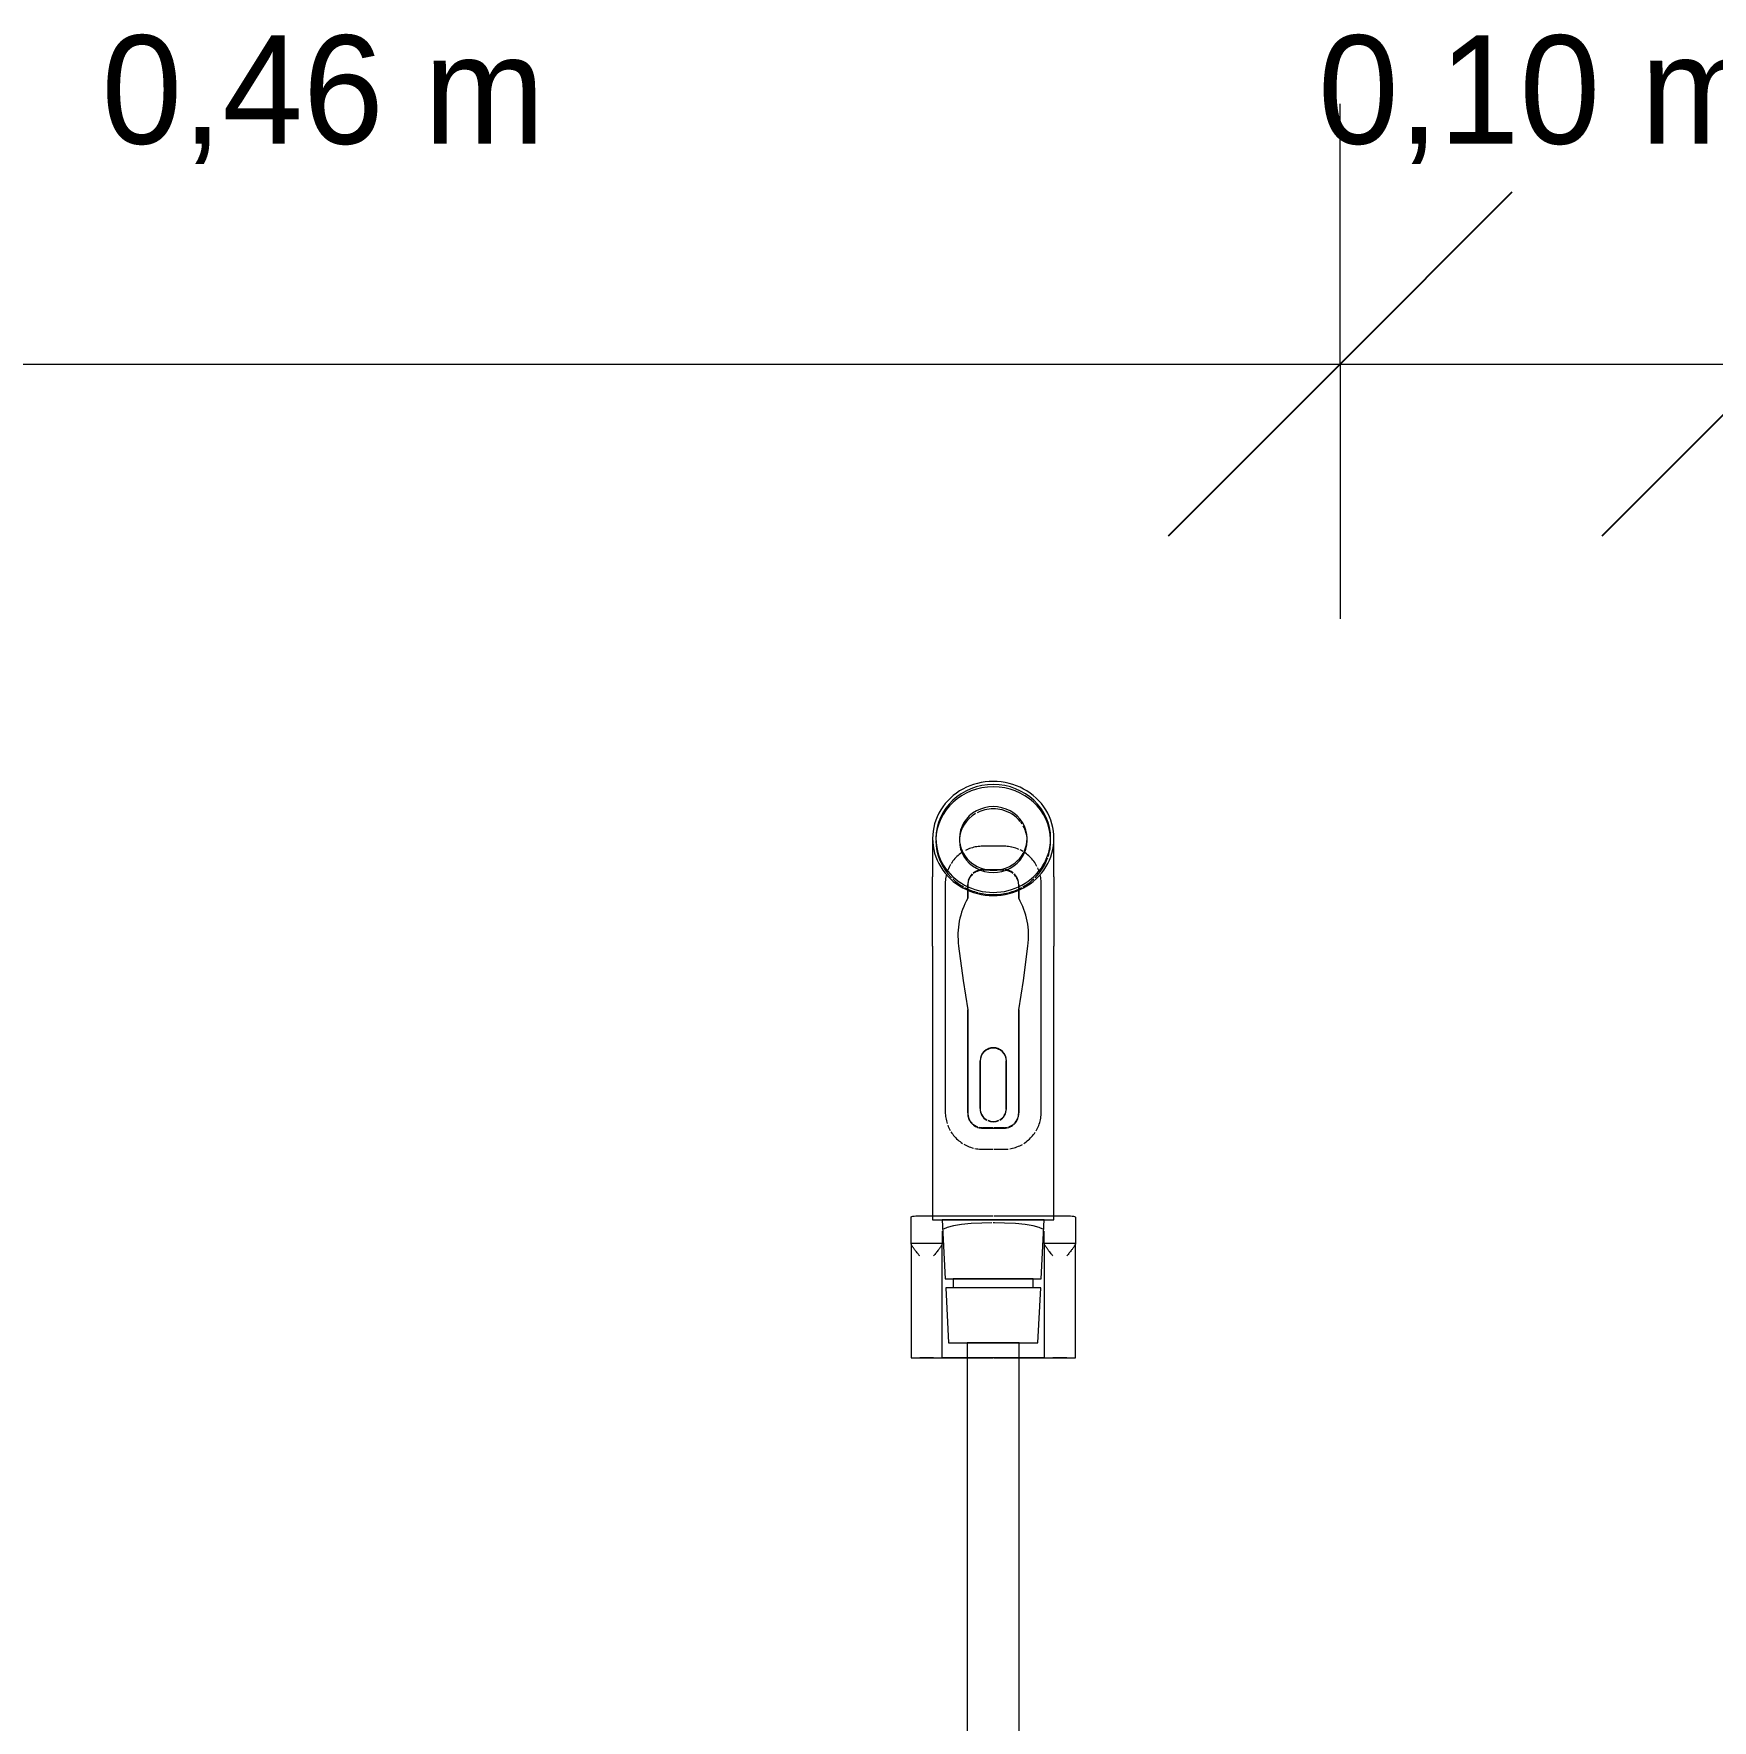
# Model space of a CAD drawing. Header units: metres. Extents: x -24.8 to 3.4, y -2.1 to 25.8.
# Drawn here: x -4.9634 to -4.5764, y 0.5846 to 0.9735 of the extents above; entities that cross this region are included whole.
import ezdxf

# ---------------------------------------------------------------- set-up
doc = ezdxf.new("R2010")
doc.units = ezdxf.units.M
for name, color, linetype, lineweight in [('A-ANNO-DIMS', 7, 'Continuous', 5), ('A-ANNO-DIMS-25', 7, 'Continuous', 5), ('P-SANR-FIXT', 7, 'Continuous', 5)]:
    doc.layers.add(name, color=color, linetype=linetype, lineweight=lineweight)
doc.styles.add('Century Gothic_4', font='GOTHIC.TTF', dxfattribs={"height": 0.025})
doc.dimstyles.new('Setores_1_mm_1', dxfattribs={"dimscale": 0.3048, "dimtxt": 0.026104, "dimasz": 0.260417, "dimexe": 0.19685, "dimexo": 0.123031, "dimgap": 0.143537, "dimtad": 1, "dimrnd": 0.01, "dimzin": 0, "dimdsep": 46, "dimtxsty": 'Century Gothic_4', "dimblk1": 'OBLIQUE', "dimblk2": 'OBLIQUE', "dimsah": 1, "dimcen": 0.09, "dimazin": 0, "dimtfac": 1, "dimtdec": 4, "dimtix": 1, "dimtmove": 0, "dimatfit": 3, "dimfxl": 1, "dimtvp": 1, "dimtolj": 1, "dimtzin": 0, "dimarcsym": 2})

# ---------------------------------------------------------------- blocks, each defined once
blk = doc.blocks.new('UT_Ducha higiênica - UT_Ducha higiênica-3628668-BB')
at = {"layer": 'P-SANR-FIXT'}
for p, q in [((-11.08307, 0.78793), (-11.08307, 0.77907)), ((-11.07689, 0.78793), (-11.07689, 0.78741)), ((-11.06126, 0.78741), (-11.06126, 0.78793)), ((-11.05507, 0.77907), (-11.05507, 0.78793)), ((-11.08307, 0.7631), (-11.08307, 0.7)), ((-11.05507, 0.7), (-11.05507, 0.7631)), ((-11.08803, 0.69464), (-11.08803, 0.70061)), ((-11.08603, 0.70094), (-11.08307, 0.70094)), ((-11.08307, 0.7), (-11.06907, 0.7)), ((-11.08085, 0.7), (-11.08014, 0.68639)), ((-11.06907, 0.7), (-11.05507, 0.7)), ((-11.05801, 0.68639), (-11.0573, 0.7)), ((-11.05507, 0.70094), (-11.05212, 0.70094)), ((-11.05012, 0.70061), (-11.05012, 0.69464)), ((-11.08085, 0.69738), (-11.08085, 0.69464)), ((-11.0573, 0.69464), (-11.0573, 0.69738)), ((-11.08803, 0.69464), (-11.08803, 0.69459)), ((-11.08803, 0.69453), (-11.08803, 0.66817)), ((-11.08085, 0.69459), (-11.08085, 0.69464)), ((-11.08085, 0.66817), (-11.08085, 0.69453)), ((-11.0573, 0.69464), (-11.0573, 0.69459)), ((-11.0573, 0.69453), (-11.0573, 0.66817)), ((-11.05012, 0.69459), (-11.05012, 0.69464)), ((-11.05012, 0.66817), (-11.05012, 0.69453)), ((-11.08014, 0.68639), (-11.06907, 0.68639)), ((-11.0783, 0.68639), (-11.0783, 0.68434)), ((-11.06907, 0.68639), (-11.05801, 0.68639)), ((-11.05985, 0.68434), (-11.05985, 0.68639)), ((-11.08003, 0.68434), (-11.07936, 0.67161)), ((-11.06907, 0.68434), (-11.08003, 0.68434)), ((-11.05812, 0.68434), (-11.06907, 0.68434)), ((-11.05878, 0.67161), (-11.05812, 0.68434)), ((-11.07936, 0.67161), (-11.06907, 0.67161)), ((-11.07507, 0.67161), (-11.07507, 0.1)), ((-11.06907, 0.67161), (-11.05878, 0.67161)), ((-11.06307, 0.1), (-11.06307, 0.67161)), ((-11.08803, 0.66817), (-11.08603, 0.66817)), ((-11.08285, 0.66817), (-11.08603, 0.66817)), ((-11.08285, 0.66817), (-11.08085, 0.66817)), ((-11.07509, 0.66817), (-11.08085, 0.66817)), ((-11.0573, 0.66817), (-11.06307, 0.66817)), ((-11.0573, 0.66817), (-11.0553, 0.66817)), ((-11.05212, 0.66817), (-11.0553, 0.66817)), ((-11.05212, 0.66817), (-11.05012, 0.66817))]:
    blk.add_line(p, q, dxfattribs=at)
at = {"layer": 'P-SANR-FIXT', "color": 253, "true_color": 0xa6a6a6}
for p, q in [((-11.0715, 0.78614), (-11.07184, 0.78613)), ((-11.06665, 0.78614), (-11.0715, 0.78614)), ((-11.0715, 0.78075), (-11.06727, 0.78075)), ((-11.06705, 0.78075), (-11.06665, 0.78075)), ((-11.08014, 0.77752), (-11.08014, 0.72488)), ((-11.07495, 0.77731), (-11.07495, 0.77721)), ((-11.07495, 0.77687), (-11.07495, 0.77731)), ((-11.07495, 0.77721), (-11.07495, 0.77687)), ((-11.07495, 0.7761), (-11.07495, 0.77413)), ((-11.07495, 0.77413), (-11.07495, 0.7761)), ((-11.0632, 0.77721), (-11.0632, 0.77731)), ((-11.0632, 0.77724), (-11.0632, 0.77687)), ((-11.0632, 0.77687), (-11.0632, 0.77721)), ((-11.0632, 0.77413), (-11.0632, 0.7761)), ((-11.0632, 0.7761), (-11.0632, 0.77413)), ((-11.05801, 0.72488), (-11.05801, 0.77752)), ((-11.07495, 0.74841), (-11.07495, 0.72451)), ((-11.07495, 0.72468), (-11.07495, 0.74841)), ((-11.0632, 0.72451), (-11.0632, 0.74841)), ((-11.0632, 0.74841), (-11.0632, 0.72468)), ((-11.07209, 0.73668), (-11.07209, 0.73659)), ((-11.07209, 0.72567), (-11.07209, 0.73668)), ((-11.07209, 0.73659), (-11.07209, 0.72559)), ((-11.06606, 0.73659), (-11.06606, 0.73668)), ((-11.06606, 0.73668), (-11.06606, 0.72567)), ((-11.06606, 0.72559), (-11.06606, 0.73659)), ((-11.06907, 0.72124), (-11.0715, 0.72124)), ((-11.0715, 0.72114), (-11.07029, 0.72115)), ((-11.07025, 0.72115), (-11.06907, 0.72116)), ((-11.06907, 0.72116), (-11.0679, 0.72115)), ((-11.06665, 0.72124), (-11.06889, 0.72124)), ((-11.06786, 0.72115), (-11.06665, 0.72114)), ((-11.0715, 0.71626), (-11.06907, 0.71626)), ((-11.06889, 0.71626), (-11.06665, 0.71626)), ((-11.08307, 0.70094), (-11.0826, 0.70094)), ((-11.08307, 0.7), (-11.0809, 0.7)), ((-11.0826, 0.70094), (-11.08122, 0.70094)), ((-11.08118, 0.70094), (-11.079, 0.70094)), ((-11.06907, 0.7), (-11.08085, 0.7)), ((-11.07897, 0.70094), (-11.07611, 0.70094)), ((-11.07607, 0.70094), (-11.07275, 0.70094)), ((-11.0727, 0.70094), (-11.06913, 0.70094)), ((-11.0573, 0.7), (-11.06907, 0.7)), ((-11.06889, 0.70094), (-11.06545, 0.70094)), ((-11.0654, 0.70094), (-11.06208, 0.70094)), ((-11.06204, 0.70094), (-11.05918, 0.70094)), ((-11.05915, 0.70094), (-11.05695, 0.70094)), ((-11.05725, 0.7), (-11.05507, 0.7)), ((-11.05693, 0.70094), (-11.05555, 0.70094)), ((-11.05554, 0.70094), (-11.05507, 0.70094)), ((-11.06888, 0.6993), (-11.06907, 0.6993)), ((-11.08803, 0.69464), (-11.08085, 0.69464)), ((-11.08803, 0.69459), (-11.08803, 0.69453)), ((-11.08085, 0.69453), (-11.08085, 0.69459)), ((-11.0573, 0.69464), (-11.05012, 0.69464)), ((-11.0573, 0.69459), (-11.0573, 0.69453)), ((-11.05012, 0.69453), (-11.05012, 0.69459)), ((-11.08014, 0.68639), (-11.07839, 0.68639)), ((-11.06907, 0.68639), (-11.0783, 0.68639)), ((-11.05985, 0.68639), (-11.06907, 0.68639)), ((-11.05976, 0.68639), (-11.05801, 0.68639)), ((-11.07856, 0.68434), (-11.08003, 0.68434)), ((-11.06907, 0.68434), (-11.0783, 0.68434)), ((-11.05985, 0.68434), (-11.06907, 0.68434)), ((-11.05812, 0.68434), (-11.05959, 0.68434)), ((-11.07936, 0.67161), (-11.07524, 0.67161)), ((-11.07427, 0.67161), (-11.07507, 0.67161)), ((-11.06907, 0.67161), (-11.07423, 0.67161)), ((-11.06392, 0.67161), (-11.06907, 0.67161)), ((-11.06307, 0.67161), (-11.06388, 0.67161)), ((-11.06291, 0.67161), (-11.05878, 0.67161)), ((-11.08803, 0.66817), (-11.08603, 0.66817)), ((-11.08603, 0.66817), (-11.08143, 0.66817)), ((-11.08085, 0.66817), (-11.07507, 0.66817)), ((-11.0743, 0.66817), (-11.07488, 0.66817)), ((-11.07336, 0.66817), (-11.0743, 0.66817)), ((-11.07212, 0.66817), (-11.07335, 0.66817)), ((-11.07065, 0.66817), (-11.07207, 0.66817)), ((-11.06908, 0.66817), (-11.07064, 0.66817)), ((-11.06751, 0.66817), (-11.06907, 0.66817)), ((-11.06608, 0.66817), (-11.0675, 0.66817)), ((-11.0648, 0.66817), (-11.06603, 0.66817)), ((-11.06385, 0.66817), (-11.06479, 0.66817)), ((-11.06328, 0.66817), (-11.06385, 0.66817)), ((-11.06308, 0.66817), (-11.0573, 0.66817)), ((-11.05703, 0.66817), (-11.05672, 0.66817)), ((-11.0566, 0.66817), (-11.05212, 0.66817)), ((-11.05212, 0.66817), (-11.05012, 0.66817))]:
    blk.add_line(p, q, dxfattribs=at)
at = {"layer": 'P-SANR-FIXT', "color": 254, "true_color": 0xdfdfdf}
for p, q in [((-11.07608, 0.78482), (-11.07637, 0.78464)), ((-11.05845, 0.78023), (-11.05856, 0.78055)), ((-11.07495, 0.77668), (-11.07495, 0.77636)), ((-11.07495, 0.77635), (-11.07495, 0.77668)), ((-11.0632, 0.77636), (-11.0632, 0.77687)), ((-11.0632, 0.77687), (-11.0632, 0.77635)), ((-11.0809, 0.7), (-11.06907, 0.7)), ((-11.06907, 0.7), (-11.08085, 0.7)), ((-11.06907, 0.7), (-11.05725, 0.7)), ((-11.0573, 0.7), (-11.06907, 0.7)), ((-11.07839, 0.68639), (-11.06907, 0.68639)), ((-11.06907, 0.68639), (-11.0783, 0.68639)), ((-11.06907, 0.68639), (-11.05976, 0.68639)), ((-11.05985, 0.68639), (-11.06907, 0.68639)), ((-11.06907, 0.68434), (-11.07837, 0.68434)), ((-11.06907, 0.68434), (-11.0783, 0.68434)), ((-11.05985, 0.68434), (-11.06907, 0.68434)), ((-11.05978, 0.68434), (-11.06907, 0.68434)), ((-11.07427, 0.67161), (-11.07507, 0.67161)), ((-11.075, 0.67161), (-11.07428, 0.67161)), ((-11.07063, 0.67161), (-11.07423, 0.67161)), ((-11.07422, 0.67161), (-11.06907, 0.67161)), ((-11.06907, 0.67161), (-11.07063, 0.67161)), ((-11.06392, 0.67161), (-11.06907, 0.67161)), ((-11.06907, 0.67161), (-11.06393, 0.67161)), ((-11.06328, 0.67161), (-11.06388, 0.67161)), ((-11.06387, 0.67161), (-11.06315, 0.67161)), ((-11.06307, 0.67161), (-11.06328, 0.67161)), ((-11.07487, 0.66817), (-11.07427, 0.66817)), ((-11.07427, 0.66817), (-11.07332, 0.66817)), ((-11.07332, 0.66817), (-11.07212, 0.66817)), ((-11.07207, 0.66817), (-11.07063, 0.66817)), ((-11.07062, 0.66817), (-11.06908, 0.66817)), ((-11.06889, 0.66817), (-11.06753, 0.66817)), ((-11.06752, 0.66817), (-11.06608, 0.66817)), ((-11.06603, 0.66817), (-11.06484, 0.66817)), ((-11.06483, 0.66817), (-11.06388, 0.66817)), ((-11.06388, 0.66817), (-11.06328, 0.66817))]:
    blk.add_line(p, q, dxfattribs=at)
at = {"layer": 'P-SANR-FIXT', "color": 253, "true_color": 0xa6a6a6, "flags": 128}
for points in [[(-11.07184, 0.78613), (-11.07219, 0.78611), (-11.07253, 0.78608), (-11.07287, 0.78603), (-11.07321, 0.78597), (-11.07355, 0.78589), (-11.07388, 0.7858), (-11.07421, 0.7857), (-11.07454, 0.78559), (-11.07486, 0.78546), (-11.07518, 0.78532), (-11.07549, 0.78517)], [(-11.06485, 0.78595), (-11.06518, 0.78601), (-11.06553, 0.78607), (-11.06587, 0.7861), (-11.06621, 0.78613), (-11.06656, 0.78614), (-11.06665, 0.78614)], [(-11.0632, 0.78542), (-11.06352, 0.78555), (-11.06385, 0.78567), (-11.06418, 0.78578), (-11.06451, 0.78587), (-11.0648, 0.78594)], [(-11.07895, 0.78189), (-11.07912, 0.78158), (-11.07927, 0.78128), (-11.07942, 0.78096), (-11.07955, 0.78064)], [(-11.07637, 0.78464), (-11.07666, 0.78444), (-11.07693, 0.78422), (-11.07719, 0.784), (-11.07745, 0.78377), (-11.07769, 0.78353), (-11.07793, 0.78328), (-11.07816, 0.78301), (-11.07837, 0.78274), (-11.07857, 0.78247), (-11.07877, 0.78218)], [(-11.06228, 0.78495), (-11.06258, 0.78512), (-11.06289, 0.78528)], [(-11.05899, 0.7815), (-11.05915, 0.7818), (-11.05933, 0.7821), (-11.05952, 0.78239), (-11.05972, 0.78267), (-11.05993, 0.78294), (-11.06016, 0.78321), (-11.06039, 0.78346), (-11.06063, 0.78371), (-11.06089, 0.78394), (-11.06115, 0.78417), (-11.06142, 0.78438), (-11.0617, 0.78458), (-11.06199, 0.78477)], [(-11.07987, 0.77966), (-11.07995, 0.77932), (-11.08001, 0.77898), (-11.08007, 0.77864), (-11.0801, 0.7783), (-11.08013, 0.77796), (-11.08014, 0.77761), (-11.08014, 0.77752)], [(-11.05857, 0.78056), (-11.05869, 0.78088), (-11.05883, 0.78119)], [(-11.05801, 0.77752), (-11.05802, 0.77786), (-11.05804, 0.77821), (-11.05807, 0.77855), (-11.05812, 0.77889), (-11.05818, 0.77923), (-11.05826, 0.77957)], [(-11.07707, 0.7631), (-11.07604, 0.75519), (-11.07495, 0.74841)], [(-11.0632, 0.74841), (-11.06211, 0.75519), (-11.06108, 0.7631)], [(-11.08014, 0.72488), (-11.08013, 0.72454), (-11.08011, 0.72419), (-11.08008, 0.72385), (-11.08003, 0.72351), (-11.07997, 0.72317), (-11.07989, 0.72283), (-11.0798, 0.7225), (-11.0797, 0.72217)], [(-11.05848, 0.72208), (-11.05837, 0.72241), (-11.05828, 0.72274), (-11.0582, 0.72308), (-11.05814, 0.72342), (-11.05808, 0.72376), (-11.05805, 0.7241), (-11.05802, 0.72444), (-11.05801, 0.72479), (-11.05801, 0.72488)], [(-11.07958, 0.72184), (-11.07946, 0.72152), (-11.07931, 0.72121), (-11.07916, 0.7209), (-11.079, 0.7206)], [(-11.07882, 0.7203), (-11.07863, 0.72001), (-11.07843, 0.71973), (-11.07821, 0.71946), (-11.07799, 0.71919), (-11.07776, 0.71894), (-11.07752, 0.71869), (-11.07726, 0.71846), (-11.077, 0.71823), (-11.07673, 0.71802), (-11.07645, 0.71782), (-11.07616, 0.71763)], [(-11.06206, 0.71758), (-11.06178, 0.71776), (-11.06149, 0.71796), (-11.06122, 0.71818), (-11.06096, 0.7184), (-11.0607, 0.71863), (-11.06046, 0.71887), (-11.06022, 0.71912), (-11.05999, 0.71939), (-11.05978, 0.71966), (-11.05957, 0.71993), (-11.05938, 0.72022)], [(-11.0592, 0.72051), (-11.05903, 0.72082), (-11.05887, 0.72112), (-11.05873, 0.72144), (-11.0586, 0.72176), (-11.05848, 0.72207)], [(-11.07587, 0.71745), (-11.07557, 0.71728), (-11.07526, 0.71712), (-11.07495, 0.71698), (-11.07463, 0.71685), (-11.0743, 0.71673), (-11.07397, 0.71662), (-11.07364, 0.71653)], [(-11.0733, 0.71645), (-11.07297, 0.71639), (-11.07267, 0.71634)], [(-11.07262, 0.71633), (-11.07228, 0.7163), (-11.07194, 0.71627), (-11.07159, 0.71626), (-11.0715, 0.71626)], [(-11.06665, 0.71626), (-11.06631, 0.71627), (-11.06596, 0.71629), (-11.06562, 0.71632)], [(-11.06528, 0.71637), (-11.06494, 0.71643), (-11.06462, 0.7165)], [(-11.0646, 0.71651), (-11.06427, 0.7166), (-11.06394, 0.7167), (-11.06361, 0.71681), (-11.06329, 0.71694), (-11.06297, 0.71708), (-11.06266, 0.71723), (-11.06236, 0.7174)], [(-11.06937, 0.6993), (-11.07169, 0.69925), (-11.07418, 0.69911), (-11.07641, 0.69888), (-11.07828, 0.69858), (-11.07968, 0.69821), (-11.08051, 0.69783)], [(-11.05763, 0.69783), (-11.05847, 0.69821), (-11.05987, 0.69858), (-11.06173, 0.69888), (-11.06397, 0.69911), (-11.06646, 0.69925), (-11.06878, 0.6993)]]:
    blk.add_lwpolyline(points, dxfattribs=at)
at = {"layer": 'P-SANR-FIXT', "flags": 128}
for points in [[(-11.08307, 0.7631), (-11.08307, 0.76378), (-11.08307, 0.76446), (-11.08307, 0.76513), (-11.08307, 0.7658), (-11.08307, 0.76647), (-11.08307, 0.76714), (-11.08307, 0.76779), (-11.08307, 0.76844), (-11.08307, 0.76909), (-11.08307, 0.76972), (-11.08307, 0.77034), (-11.08307, 0.77095), (-11.08307, 0.77154), (-11.08307, 0.77213), (-11.08307, 0.7727), (-11.08307, 0.77325), (-11.08307, 0.77379), (-11.08307, 0.77431), (-11.08307, 0.77481), (-11.08307, 0.77529), (-11.08307, 0.77576), (-11.08307, 0.7762), (-11.08307, 0.77662), (-11.08307, 0.77702), (-11.08307, 0.7774), (-11.08307, 0.77776), (-11.08307, 0.77809), (-11.08307, 0.7784), (-11.08307, 0.77868), (-11.08307, 0.77894), (-11.08307, 0.77907)], [(-11.05507, 0.77907), (-11.05507, 0.77883), (-11.05507, 0.77856), (-11.05507, 0.77826), (-11.05507, 0.77794), (-11.05507, 0.7776), (-11.05507, 0.77723), (-11.05507, 0.77684), (-11.05507, 0.77643), (-11.05507, 0.776), (-11.05507, 0.77555), (-11.05507, 0.77507), (-11.05507, 0.77458), (-11.05507, 0.77407), (-11.05507, 0.77354), (-11.05507, 0.773), (-11.05507, 0.77244), (-11.05507, 0.77186), (-11.05507, 0.77127), (-11.05507, 0.77067), (-11.05507, 0.77006), (-11.05507, 0.76943), (-11.05507, 0.76879), (-11.05507, 0.76815), (-11.05507, 0.7675), (-11.05507, 0.76684), (-11.05507, 0.76617), (-11.05507, 0.7655), (-11.05507, 0.76482), (-11.05507, 0.76415), (-11.05507, 0.76347), (-11.05507, 0.7631)], [(-11.08803, 0.70061), (-11.08798, 0.70068), (-11.08783, 0.70075), (-11.08759, 0.70082), (-11.08728, 0.70087), (-11.0869, 0.70091), (-11.08647, 0.70093), (-11.08603, 0.70094)], [(-11.05212, 0.70094), (-11.05167, 0.70093), (-11.05125, 0.70091), (-11.05087, 0.70087), (-11.05056, 0.70082), (-11.05032, 0.70075), (-11.05017, 0.70068), (-11.05012, 0.70061)]]:
    blk.add_lwpolyline(points, dxfattribs=at)
at = {"layer": 'P-SANR-FIXT'}
for centre, major_axis, start_param, end_param in [((-11.06907, 0.78793), (0.014, 0), 1.570796, 4.712389), ((-11.06907, 0.78793), (-0.01323, 0), 3.141593, 6.283185), ((-11.06907, 0.78741), (0.01323, 0), 0.020863, 3.12073), ((-11.06907, 0.78793), (-0.014, 0), 1.570796, 4.712389), ((-11.06907, 0.78793), (0.00781, 0), 0, 3.141593), ((-11.06907, 0.78793), (-0.01323, 0), 0, 3.141593), ((-11.06907, 0.78793), (0.00781, 0), 3.141593, 6.283185), ((-11.06907, 0.78741), (-0.00781, 0), 0, 3.141593)]:
    blk.add_ellipse(centre, major_axis=major_axis, ratio=0.939693, start_param=start_param, end_param=end_param, dxfattribs=at)
at = {"layer": 'P-SANR-FIXT', "color": 253, "true_color": 0xa6a6a6}
for centre, major_axis, ratio, start_param, end_param in [((-11.06907, 0.78741), (0.00781, 0), 0.939693, 2.12419, 3.094195), ((-11.06907, 0.78741), (0.00781, 0), 0.939693, 1.570796, 2.067576), ((-11.06907, 0.78741), (0.00781, 0), 0.939693, 0.653091, 1.308997), ((-11.06907, 0.78741), (0.00781, 0), 0.939693, 0.554566, 0.634796), ((-11.06907, 0.78741), (0.00781, 0), 0.939693, 0.035343, 0.488256), ((-11.06907, 0.78741), (0.01323, 0), 0.939693, 3.141593, 3.897486), ((-11.06907, 0.78741), (0.01323, 0), 0.939693, 5.985413, 6.283185), ((-11.06907, 0.78741), (0.01323, 0), 0.939693, 5.527292, 5.960722), ((-11.06907, 0.78741), (0.01323, 0), 0.939693, 3.926991, 4.167927), ((-11.0715, 0.77731), (0.00345, 0), 0.996601, 2.93988, 3.141593), ((-11.0715, 0.77731), (0.00345, 0), 0.996601, 2.356194, 2.879793), ((-11.0715, 0.77731), (0.00345, 0), 0.996601, 1.570796, 2.250742), ((-11.06665, 0.77731), (0.00345, 0), 0.996601, 0.890851, 1.509607), ((-11.06665, 0.77731), (0.00345, 0), 0.996601, 0.261799, 0.785398), ((-11.06665, 0.77731), (0.00345, 0), 0.996601, 0, 0.201713), ((-11.06907, 0.78741), (0.01323, 0), 0.939693, 5.256851, 5.497787), ((-11.06907, 0.78741), (0.01323, 0), 0.939693, 4.18879, 4.43979), ((-11.06907, 0.78741), (0.01323, 0), 0.939693, 4.45059, 4.974188), ((-11.06907, 0.78741), (0.01323, 0), 0.939693, 4.984988, 5.235988), ((-11.06907, 0.73668), (0.00302, 0), 0.996601, 0.785398, 2.356194), ((-11.06907, 0.73659), (0.00302, 0), 0.996601, 0.785398, 2.356194), ((-11.06907, 0.73668), (0.00302, 0), 0.996601, 2.369047, 3.141593), ((-11.06907, 0.73659), (0.00302, 0), 0.996601, 2.366713, 3.141593), ((-11.06907, 0.73659), (0.00302, 0), 0.996601, 0, 0.774879), ((-11.06907, 0.73668), (0.00302, 0), 0.996601, 0, 0.772546), ((-11.0715, 0.72468), (0.00345, 0), 0.996601, 3.141593, 3.926991), ((-11.06907, 0.72567), (0.00302, 0), 0.996601, 3.141593, 4.18879), ((-11.06907, 0.72559), (0.00302, 0), 0.996601, 3.141593, 4.18879), ((-11.06907, 0.72567), (0.00302, 0), 0.996601, 5.235988, 6.283185), ((-11.06907, 0.72559), (0.00302, 0), 0.996601, 5.235988, 6.283185), ((-11.06665, 0.72468), (0.00345, 0), 0.996601, 5.497787, 6.283185), ((-11.0715, 0.72468), (0.00345, 0), 0.996601, 3.97364, 4.366259), ((-11.0715, 0.72468), (-0.00345, 0), 0.996601, 1.308997, 1.570796), ((-11.06907, 0.72567), (0.00302, 0), 0.996601, 4.27171, 5.153068), ((-11.06907, 0.72559), (0.00302, 0), 0.996601, 4.273398, 5.15138), ((-11.06665, 0.72468), (0.00345, 0), 0.996601, 4.712389, 4.974188), ((-11.06665, 0.72468), (0.00345, 0), 0.996601, 5.058519, 5.451138)]:
    blk.add_ellipse(centre, major_axis=major_axis, ratio=ratio, start_param=start_param, end_param=end_param, dxfattribs=at)
at = {"layer": 'P-SANR-FIXT', "color": 254, "true_color": 0xdfdfdf}
blk.add_ellipse((-11.06907, 0.78741), major_axis=(0.00781, 0), ratio=0.939693, start_param=1.308997, end_param=1.570796, dxfattribs=at)
at = {"layer": 'P-SANR-FIXT', "color": 253, "true_color": 0xa6a6a6}
for points in [[(-11.07487, 0.77792), (-11.07492, 0.77768), (-11.07495, 0.77745), (-11.07495, 0.77721)], [(-11.06907, 0.78063), (-11.06948, 0.78063), (-11.07029, 0.78063), (-11.0711, 0.78062), (-11.0715, 0.78061)], [(-11.06786, 0.78063), (-11.0682, 0.78063), (-11.06854, 0.78063), (-11.06889, 0.78063)], [(-11.06665, 0.78061), (-11.06697, 0.78062), (-11.06729, 0.78062), (-11.06761, 0.78062)], [(-11.0632, 0.77721), (-11.0632, 0.77745), (-11.06323, 0.77768), (-11.06328, 0.77792)], [(-11.07495, 0.77413), (-11.0759, 0.77248), (-11.0772, 0.76899), (-11.07731, 0.76512), (-11.07707, 0.7631)], [(-11.06108, 0.7631), (-11.06084, 0.76512), (-11.06095, 0.76899), (-11.06225, 0.77248), (-11.0632, 0.77413)], [(-11.07364, 0.72184), (-11.07333, 0.72161), (-11.07265, 0.72125), (-11.07189, 0.72113), (-11.0715, 0.72114)]]:
    blk.add_open_spline(points, degree=3, dxfattribs=at)
for points, knots in [([(-11.07385, 0.77967), (-11.07399, 0.77954), (-11.07429, 0.77921), (-11.07466, 0.77862), (-11.07482, 0.77815), (-11.07487, 0.77792)], [-0.5298485, -0.5298485, -0.5298485, -0.5298485, -0.4285714, -0.2857143, -0.1428571, -0.1428571, -0.1428571, -0.1428571]), ([(-11.07293, 0.78029), (-11.07302, 0.78025), (-11.07328, 0.78011), (-11.07353, 0.77994), (-11.07368, 0.77982)], [-0.7321429, -0.7321429, -0.7321429, -0.7321429, -0.6785714, -0.5714286, -0.5714286, -0.5714286, -0.5714286]), ([(-11.07176, 0.7806), (-11.07206, 0.78057), (-11.07246, 0.78048), (-11.07284, 0.78033), (-11.07293, 0.78029)], [-0.9524695, -0.9524695, -0.9524695, -0.9524695, -0.7857143, -0.7321429, -0.7321429, -0.7321429, -0.7321429]), ([(-11.06447, 0.77982), (-11.06467, 0.77998), (-11.06512, 0.78027), (-11.06579, 0.78051), (-11.06622, 0.78058), (-11.06639, 0.7806)], [-0.4285714, -0.4285714, -0.4285714, -0.4285714, -0.2857143, -0.1428571, -0.0475939, -0.0475939, -0.0475939, -0.0475939]), ([(-11.06331, 0.77806), (-11.06333, 0.77813), (-11.06346, 0.77855), (-11.06377, 0.77912), (-11.06416, 0.77954), (-11.0643, 0.77967)], [-0.8295321, -0.8295321, -0.8295321, -0.8295321, -0.7857143, -0.5714286, -0.4704988, -0.4704988, -0.4704988, -0.4704988]), ([(-11.07495, 0.72451), (-11.07495, 0.72425), (-11.07489, 0.72373), (-11.07462, 0.72299), (-11.07425, 0.72241), (-11.07395, 0.7221), (-11.07382, 0.72199)], [0, 0, 0, 0, 0.1428571, 0.2857143, 0.4285714, 0.5272946, 0.5272946, 0.5272946, 0.5272946]), ([(-11.06433, 0.72199), (-11.0642, 0.7221), (-11.06395, 0.72236), (-11.06363, 0.72283), (-11.0633, 0.72353), (-11.0632, 0.72411), (-11.0632, 0.72451)], [0.4727054, 0.4727054, 0.4727054, 0.4727054, 0.5714286, 0.6785714, 0.7857143, 1, 1, 1, 1]), ([(-11.06665, 0.72114), (-11.06613, 0.72113), (-11.06537, 0.72129), (-11.06472, 0.72168), (-11.06452, 0.72184)], [0, 0, 0, 0, 0.2857143, 0.4285714, 0.4285714, 0.4285714, 0.4285714])]:
    blk.add_open_spline(points, degree=3, knots=knots, dxfattribs=at)
at = {"layer": 'P-SANR-FIXT', "color": 254, "true_color": 0xdfdfdf}
blk.add_open_spline([(-11.06889, 0.78063), (-11.06895, 0.78063), (-11.06901, 0.78063), (-11.06907, 0.78063)], degree=3, dxfattribs=at)
at = {"layer": 'P-SANR-FIXT'}
for points, knots in [([(-11.08603, 0.69166), (-11.08616, 0.69182), (-11.08642, 0.69214), (-11.08673, 0.69253), (-11.08697, 0.69284), (-11.08715, 0.69307), (-11.08732, 0.69329), (-11.08748, 0.69351), (-11.08763, 0.69372), (-11.08776, 0.69391), (-11.08787, 0.6941), (-11.08799, 0.69432), (-11.08803, 0.69445), (-11.08803, 0.69453)], [0, 0, 0, 0, 0.142857, 0.285714, 0.357143, 0.428571, 0.5, 0.571429, 0.642857, 0.714286, 0.785714, 0.857143, 1, 1, 1, 1]), ([(-11.08085, 0.69453), (-11.08085, 0.69445), (-11.08089, 0.69432), (-11.08101, 0.6941), (-11.08112, 0.69391), (-11.08125, 0.69372), (-11.0814, 0.69351), (-11.08156, 0.69329), (-11.08175, 0.69303), (-11.08195, 0.69278), (-11.08213, 0.69255), (-11.08241, 0.6922), (-11.08266, 0.6919), (-11.08285, 0.69166)], [0, 0, 0, 0, 0.142857, 0.214286, 0.285714, 0.357143, 0.428571, 0.5, 0.571429, 0.678571, 0.732143, 0.785714, 1, 1, 1, 1]), ([(-11.0553, 0.69166), (-11.05543, 0.69182), (-11.05569, 0.69214), (-11.056, 0.69253), (-11.05625, 0.69284), (-11.05642, 0.69307), (-11.05659, 0.69329), (-11.05675, 0.69351), (-11.0569, 0.69372), (-11.05703, 0.69391), (-11.05714, 0.6941), (-11.05726, 0.69432), (-11.0573, 0.69445), (-11.0573, 0.69453)], [0, 0, 0, 0, 0.142857, 0.285714, 0.357143, 0.428571, 0.5, 0.571429, 0.642857, 0.714286, 0.785714, 0.857143, 1, 1, 1, 1]), ([(-11.05012, 0.69453), (-11.05012, 0.69445), (-11.05016, 0.69432), (-11.05028, 0.6941), (-11.05039, 0.69391), (-11.05052, 0.69372), (-11.05067, 0.69351), (-11.05083, 0.69329), (-11.05103, 0.69303), (-11.05122, 0.69278), (-11.0514, 0.69255), (-11.05168, 0.6922), (-11.05193, 0.6919), (-11.05212, 0.69166)], [0, 0, 0, 0, 0.142857, 0.214286, 0.285714, 0.357143, 0.428571, 0.5, 0.571429, 0.678571, 0.732143, 0.785714, 1, 1, 1, 1])]:
    blk.add_open_spline(points, degree=3, knots=knots, dxfattribs=at)
blk = doc.blocks.new('DIMBLOCK43-BB')
at = {"layer": 'A-ANNO-DIMS-25'}
for p, q in [((-5.12318, 0.89732), (-5.12318, 0.95732)), ((-4.66216, 0.89732), (-4.66216, 0.95732)), ((-5.12318, 0.89732), (-4.66216, 0.89732)), ((-5.12318, 0.89732), (-5.12318, 0.6221)), ((-4.66216, 0.89732), (-4.66216, 0.83858))]:
    blk.add_line(p, q, dxfattribs=at)
at = {"layer": 'A-ANNO-DIMS-25', "lineweight": 25}
for p, q in [((-5.12318, 0.89732), (-5.0835, 0.93701)), ((-4.66216, 0.89732), (-4.62247, 0.93701)), ((-5.12318, 0.89732), (-5.16287, 0.85763)), ((-4.66216, 0.89732), (-4.70185, 0.85763))]:
    blk.add_line(p, q, dxfattribs=at)
at = {"layer": 'A-ANNO-DIMS-25', "color": 0, "insert": (-4.94778, 0.97311), "char_height": 0.025, "width": 0.1322613, "attachment_point": 1, "line_spacing_factor": 0.984502, "style": 'Century Gothic_4'}
blk.add_mtext('0,46 m', dxfattribs=at)
blk = doc.blocks.new('_Oblique')
at = {"color": 0, "linetype": 'ByBlock', "lineweight": -2}
blk.add_line((-0.5, -0.5), (0.5, 0.5), dxfattribs=at)
blk = doc.blocks.new('DIMBLOCK44-BB')
at = {"layer": 'A-ANNO-DIMS-25'}
for p, q in [((-4.66216, 0.89732), (-4.66216, 0.95732)), ((-4.56216, 0.89732), (-4.56216, 0.95732)), ((-4.66216, 0.89732), (-4.56216, 0.89732)), ((-4.66216, 0.89732), (-4.66216, 0.83858)), ((-4.56216, 0.89732), (-4.56216, 0.8205))]:
    blk.add_line(p, q, dxfattribs=at)
at = {"layer": 'A-ANNO-DIMS-25', "lineweight": 25}
for p, q in [((-4.66216, 0.89732), (-4.62247, 0.93701)), ((-4.56216, 0.89732), (-4.52247, 0.93701)), ((-4.66216, 0.89732), (-4.70185, 0.85763)), ((-4.56216, 0.89732), (-4.60185, 0.85763))]:
    blk.add_line(p, q, dxfattribs=at)
at = {"layer": 'A-ANNO-DIMS-25', "color": 0, "insert": (-4.66727, 0.97311), "char_height": 0.025, "width": 0.1322613, "attachment_point": 1, "line_spacing_factor": 0.984502, "style": 'Century Gothic_4'}
blk.add_mtext('0,10 m', dxfattribs=at)
blk = doc.blocks.new('DIMBLOCK45-BB')
at = {"layer": 'A-ANNO-DIMS-25'}
for p, q in [((-4.56216, 0.89732), (-4.56216, 0.95732)), ((-3.52318, 0.89732), (-3.52318, 0.91594)), ((-4.56216, 0.89732), (-3.52318, 0.89732)), ((-4.56216, 0.89732), (-4.56216, 0.8205)), ((-3.52318, 0.89732), (-3.52318, 0.83732))]:
    blk.add_line(p, q, dxfattribs=at)
at = {"layer": 'A-ANNO-DIMS-25', "lineweight": 25}
for p, q in [((-4.56216, 0.89732), (-4.52247, 0.93701)), ((-3.52318, 0.89732), (-3.4835, 0.93701)), ((-4.56216, 0.89732), (-4.60185, 0.85763)), ((-3.52318, 0.89732), (-3.56287, 0.85763))]:
    blk.add_line(p, q, dxfattribs=at)
at = {"layer": 'A-ANNO-DIMS-25', "color": 0, "insert": (-4.09778, 0.97311), "char_height": 0.025, "width": 0.1322613, "attachment_point": 1, "line_spacing_factor": 0.984502, "style": 'Century Gothic_4'}
blk.add_mtext('1,04 m', dxfattribs=at)

msp = doc.modelspace()

# ---------------------------------------------------------------- block references
at = {"layer": 'P-SANR-FIXT', "color": 254, "true_color": 0xdfdfdf}
msp.add_blockref('UT_Ducha higiênica - UT_Ducha higiênica-3628668-BB', (6.32692, 0), dxfattribs=at)

# ---------------------------------------------------------------- dimensions: what is measured, and where the dimension line sits
at = {"layer": 'A-ANNO-DIMS'}
for base, p1, p2, override, picture, middle in [((-4.66216, 0.89732), (-5.12318, 0.5846), (-4.66216, 0.80108), {"dimpost": '<>', "dimfxl": 0.509322}, 'DIMBLOCK43-BB', (-4.89267, 0.9542)), ((-4.56216, 0.89732), (-4.66216, 0.80108), (-4.56216, 0.783), {"dimpost": '<>', "dimfxl": 0.101622}, 'DIMBLOCK44-BB', (-4.61216, 0.9542)), ((-3.52318, 0.89732), (-4.56216, 0.783), (-3.52318, 0.95344), {"dimpost": '<>', "dimfxl": 1.052863}, 'DIMBLOCK45-BB', (-4.04267, 0.9542))]:
    dim = msp.add_linear_dim(base=base, p1=p1, p2=p2, dimstyle='Setores_1_mm_1', override=override, dxfattribs=at)
    dim.commit()
    dim.dimension.update_dxf_attribs({"geometry": picture, "text_midpoint": middle})

doc.saveas('drawing.dxf')
